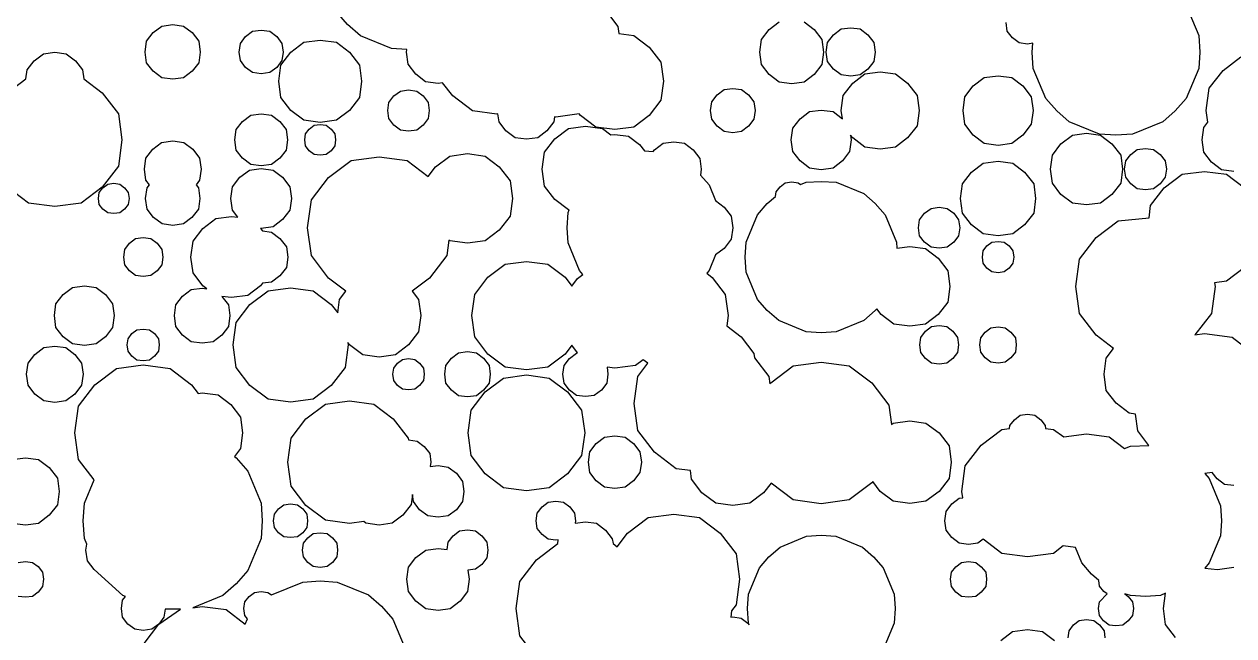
# Model space of a CAD drawing. Extents: x 58 to 158, y 90 to 190.
# Drawn here: x 90.57 to 122.37, y 110 to 126.07 of the extents above; entities that cross this region are included whole.
import ezdxf

# ---------------------------------------------------------------- set-up
doc = ezdxf.new("R2010")
doc.units = 0
doc.layers.get('0').update_dxf_attribs({"linetype": 'CONTINUOUS'})

msp = doc.modelspace()

# ---------------------------------------------------------------- linework, layer by layer
at = {"color": 242}
for p, q in [((99.0727, 126.059), (98.8399, 126.323)), ((105.767, 126.55), (106.18, 126.012)), ((121.121, 126.562), (121.451, 125.772)), ((99.4103, 125.765), (99.0727, 126.059)), ((106.18, 126.012), (106.207, 125.826)), ((116.415, 125.889), (116.385, 126.11)), ((96.2533, 125.566), (96.3923, 125.746)), ((96.3923, 125.746), (96.5743, 125.884)), ((96.5743, 125.884), (96.8005, 125.914)), ((96.8005, 125.914), (97.0262, 125.884)), ((97.0262, 125.884), (97.2083, 125.746)), ((97.2083, 125.746), (97.3473, 125.566)), ((97.9234, 125.595), (98.3506, 125.651)), ((98.3506, 125.651), (98.7778, 125.595)), ((100.227, 125.429), (99.4103, 125.765)), ((106.207, 125.826), (106.602, 125.773)), ((106.602, 125.773), (107.005, 125.469)), ((116.55, 125.713), (116.415, 125.889)), ((116.728, 125.578), (116.55, 125.713)), ((121.451, 125.772), (121.48, 125.339)), ((96.223, 125.339), (96.2533, 125.566)), ((96.2533, 125.115), (96.223, 125.339)), ((97.3183, 124.995), (97.5801, 125.335)), ((97.3473, 125.566), (97.3776, 125.339)), ((97.3776, 125.339), (97.3473, 125.115)), ((97.5801, 125.335), (97.9234, 125.595)), ((98.7778, 125.595), (99.1196, 125.335)), ((99.1196, 125.335), (99.3814, 124.995)), ((100.628, 125.402), (100.227, 125.429)), ((100.62, 125.339), (100.628, 125.402)), ((100.663, 125.016), (100.62, 125.339)), ((107.005, 125.469), (107.312, 125.068)), ((116.95, 125.549), (116.728, 125.578)), ((117.086, 125.567), (116.95, 125.549)), ((117.071, 125.339), (117.086, 125.567)), ((117.1, 124.908), (117.071, 125.339)), ((121.48, 125.339), (121.451, 124.908)), ((96.3923, 124.934), (96.2533, 125.115)), ((97.3473, 125.115), (97.2083, 124.934)), ((97.2619, 124.57), (97.3183, 124.995)), ((99.3814, 124.995), (99.4378, 124.57)), ((100.863, 124.757), (100.663, 125.016)), ((107.312, 125.068), (107.378, 124.57)), ((96.5743, 124.797), (96.3923, 124.934)), ((96.8005, 124.766), (96.5743, 124.797)), ((97.0262, 124.797), (96.8005, 124.766)), ((97.2083, 124.934), (97.0262, 124.797)), ((101.124, 124.558), (100.863, 124.757)), ((112.352, 124.518), (112.674, 124.762)), ((112.674, 124.762), (113.075, 124.816)), ((113.075, 124.816), (113.476, 124.762)), ((113.476, 124.762), (113.798, 124.518)), ((117.429, 124.119), (117.1, 124.908)), ((121.451, 124.908), (121.121, 124.119)), ((97.3183, 124.146), (97.2619, 124.57)), ((99.4378, 124.57), (99.3814, 124.146)), ((101.45, 124.515), (101.124, 124.558)), ((101.572, 124.532), (101.45, 124.515)), ((101.838, 124.186), (101.572, 124.532)), ((107.378, 124.57), (107.312, 124.072)), ((112.106, 124.199), (112.352, 124.518)), ((113.798, 124.518), (114.044, 124.199)), ((97.5801, 123.806), (97.3183, 124.146)), ((99.3814, 124.146), (99.1196, 123.806)), ((102.355, 123.793), (101.838, 124.186)), ((107.312, 124.072), (107.005, 123.672)), ((112.052, 123.8), (112.106, 124.199)), ((114.044, 124.199), (114.098, 123.8)), ((117.716, 123.792), (117.429, 124.119)), ((121.121, 124.119), (120.833, 123.792)), ((97.9234, 123.545), (97.5801, 123.806)), ((99.1196, 123.806), (98.7778, 123.545)), ((103, 123.708), (102.355, 123.793)), ((110.968, 123.584), (111.216, 123.773)), ((111.216, 123.773), (111.525, 123.814)), ((111.525, 123.814), (111.835, 123.773)), ((111.835, 123.773), (112.081, 123.585)), ((112.081, 123.585), (112.052, 123.8)), ((114.098, 123.8), (114.044, 123.402)), ((118.045, 123.507), (117.716, 123.792)), ((120.833, 123.792), (120.505, 123.507)), ((98.3506, 123.489), (97.9234, 123.545)), ((98.7778, 123.545), (98.3506, 123.489)), ((103.025, 123.711), (103, 123.708)), ((103.054, 123.503), (103.025, 123.711)), ((103.237, 123.265), (103.054, 123.503)), ((104.497, 123.503), (104.313, 123.265)), ((104.515, 123.635), (104.497, 123.503)), ((104.55, 123.629), (104.515, 123.635)), ((105.165, 123.712), (104.55, 123.629)), ((105.195, 123.672), (105.165, 123.712)), ((105.598, 123.366), (105.195, 123.672)), ((107.005, 123.672), (106.602, 123.366)), ((110.778, 123.337), (110.968, 123.584)), ((114.044, 123.402), (113.798, 123.082)), ((118.839, 123.179), (118.045, 123.507)), ((120.505, 123.507), (119.71, 123.179)), ((103.477, 123.083), (103.237, 123.265)), ((103.775, 123.044), (103.477, 123.083)), ((104.074, 123.083), (103.775, 123.044)), ((104.313, 123.265), (104.074, 123.083)), ((106.101, 123.3), (105.598, 123.366)), ((106.602, 123.366), (106.101, 123.3)), ((110.736, 123.03), (110.778, 123.337)), ((112.352, 123.082), (112.298, 123.153)), ((112.298, 123.153), (112.314, 123.03)), ((112.674, 122.837), (112.352, 123.082)), ((113.798, 123.082), (113.476, 122.837)), ((119.275, 123.15), (118.839, 123.179)), ((119.71, 123.179), (119.275, 123.15)), ((110.778, 122.723), (110.736, 123.03)), ((112.314, 123.03), (112.273, 122.723)), ((113.075, 122.785), (112.674, 122.837)), ((113.476, 122.837), (113.075, 122.785)), ((110.968, 122.476), (110.778, 122.723)), ((111.216, 122.287), (110.968, 122.476)), ((112.083, 122.476), (111.835, 122.287)), ((112.273, 122.723), (112.083, 122.476)), ((111.525, 122.246), (111.216, 122.287)), ((111.835, 122.287), (111.525, 122.246)), ((91.4054, 118.717), (91.5942, 118.962)), ((91.5942, 118.962), (91.8422, 119.149)), ((91.8422, 119.149), (92.1508, 119.191)), ((92.1508, 119.191), (92.4581, 119.149)), ((92.4581, 119.149), (92.7061, 118.962)), ((92.7061, 118.962), (92.8949, 118.717)), ((91.3638, 118.411), (91.4054, 118.717)), ((92.8949, 118.717), (92.9361, 118.411)), ((91.4054, 118.103), (91.3638, 118.411)), ((92.9361, 118.411), (92.8949, 118.103)), ((91.5942, 117.858), (91.4054, 118.103)), ((92.8949, 118.103), (92.7061, 117.858)), ((91.8422, 117.671), (91.5942, 117.858)), ((92.7061, 117.858), (92.4581, 117.671)), ((92.1508, 117.63), (91.8422, 117.671)), ((92.4581, 117.671), (92.1508, 117.63)), ((102.693, 116.406), (103.174, 116.771)), ((103.174, 116.771), (103.775, 116.851)), ((103.775, 116.851), (104.375, 116.771)), ((104.375, 116.771), (104.858, 116.406)), ((102.325, 115.927), (102.693, 116.406)), ((104.858, 116.406), (105.226, 115.927)), ((102.243, 115.331), (102.325, 115.927)), ((105.226, 115.927), (105.306, 115.331)), ((102.325, 114.733), (102.243, 115.331)), ((105.306, 115.331), (105.226, 114.733)), ((102.693, 114.254), (102.325, 114.733)), ((105.226, 114.733), (104.858, 114.254)), ((103.174, 113.889), (102.693, 114.254)), ((104.858, 114.254), (104.375, 113.889)), ((103.775, 113.809), (103.174, 113.889)), ((104.375, 113.889), (103.775, 113.809)), ((116.245, 109.871), (116.558, 110.108)), ((116.558, 110.108), (116.95, 110.161)), ((116.95, 110.161), (117.341, 110.108)), ((117.341, 110.108), (117.656, 109.871))]:
    msp.add_line(p, q, dxfattribs=at)
at = {"color": 15}
for p, q in [((93.9631, 125.848), (94.1917, 126.022)), ((94.1917, 126.022), (94.4757, 126.059)), ((94.4757, 126.059), (94.7593, 126.022)), ((94.7593, 126.022), (94.9868, 125.848)), ((110.156, 125.929), (110.421, 126.13)), ((111.079, 126.13), (111.344, 125.929)), ((93.7892, 125.622), (93.9631, 125.848)), ((94.9868, 125.848), (95.1604, 125.622)), ((109.911, 125.339), (109.955, 125.668)), ((109.955, 125.668), (110.156, 125.929)), ((111.344, 125.929), (111.545, 125.668)), ((111.545, 125.668), (111.589, 125.339)), ((93.7521, 125.339), (93.7892, 125.622)), ((93.7892, 125.058), (93.7521, 125.339)), ((95.1604, 125.622), (95.1989, 125.339)), ((95.1989, 125.339), (95.1604, 125.058)), ((109.955, 125.013), (109.911, 125.339)), ((111.589, 125.339), (111.545, 125.013)), ((93.9631, 124.832), (93.7892, 125.058)), ((95.1604, 125.058), (94.9868, 124.832)), ((110.156, 124.751), (109.955, 125.013)), ((111.545, 125.013), (111.344, 124.751)), ((94.1917, 124.659), (93.9631, 124.832)), ((94.9868, 124.832), (94.7593, 124.659)), ((110.421, 124.55), (110.156, 124.751)), ((111.344, 124.751), (111.079, 124.55)), ((94.4757, 124.622), (94.1917, 124.659)), ((94.7593, 124.659), (94.4757, 124.622)), ((110.75, 124.506), (110.421, 124.55)), ((111.079, 124.55), (110.75, 124.506)), ((104.523, 123.057), (104.88, 123.329)), ((104.88, 123.329), (105.325, 123.388)), ((105.325, 123.388), (105.771, 123.329)), ((105.771, 123.329), (105.996, 123.158)), ((105.996, 123.158), (106.101, 123.172)), ((106.101, 123.172), (106.46, 123.124)), ((106.46, 123.124), (106.748, 122.905)), ((104.25, 122.703), (104.523, 123.057)), ((106.748, 122.905), (106.875, 122.739)), ((107.108, 122.724), (107.141, 122.767)), ((107.141, 122.767), (107.367, 122.939)), ((107.367, 122.939), (107.649, 122.976)), ((107.649, 122.976), (107.933, 122.939)), ((107.933, 122.939), (108.16, 122.767)), ((108.16, 122.767), (108.333, 122.541)), ((104.189, 122.26), (104.25, 122.703)), ((106.875, 122.739), (107.108, 122.724)), ((108.333, 122.541), (108.37, 122.26)), ((104.25, 121.817), (104.189, 122.26)), ((108.37, 122.26), (108.35, 122.105)), ((104.523, 121.463), (104.25, 121.817)), ((108.35, 122.105), (108.577, 121.848)), ((108.577, 121.848), (108.749, 121.436)), ((104.88, 121.192), (104.523, 121.463)), ((104.869, 121.118), (104.899, 121.189)), ((104.899, 121.189), (104.88, 121.192)), ((108.749, 121.436), (108.974, 121.265)), ((108.974, 121.265), (109.16, 121.022)), ((104.842, 120.72), (104.869, 121.118)), ((109.16, 121.022), (109.201, 120.72)), ((104.869, 120.321), (104.842, 120.72)), ((109.201, 120.72), (109.16, 120.417)), ((105.173, 119.593), (104.869, 120.321)), ((109.16, 120.417), (108.974, 120.174)), ((108.749, 120.005), (108.577, 119.593)), ((108.974, 120.174), (108.749, 120.005)), ((102.76, 119.418), (103.212, 119.761)), ((103.212, 119.761), (103.775, 119.837)), ((103.775, 119.837), (104.338, 119.761)), ((104.338, 119.761), (104.79, 119.418)), ((105.26, 119.494), (105.173, 119.593)), ((108.577, 119.593), (108.515, 119.523)), ((102.416, 118.97), (102.76, 119.418)), ((104.79, 119.418), (104.967, 119.189)), ((104.967, 119.189), (105.118, 119.386)), ((105.118, 119.386), (105.26, 119.494)), ((108.515, 119.523), (108.66, 119.412)), ((108.66, 119.412), (109.003, 118.966)), ((102.34, 118.411), (102.416, 118.97)), ((109.003, 118.966), (109.077, 118.411)), ((102.416, 117.85), (102.34, 118.411)), ((109.077, 118.411), (109.041, 118.142)), ((109.041, 118.142), (109.418, 117.857)), ((102.76, 117.402), (102.416, 117.85)), ((109.418, 117.857), (109.755, 117.417)), ((103.212, 117.059), (102.76, 117.402)), ((104.79, 117.402), (104.338, 117.059)), ((104.967, 117.631), (104.79, 117.402)), ((104.906, 117.286), (105.092, 117.428)), ((105.118, 117.434), (104.967, 117.631)), ((105.092, 117.428), (105.121, 117.432)), ((105.121, 117.432), (105.118, 117.434)), ((109.755, 117.417), (109.772, 117.301)), ((103.775, 116.984), (103.212, 117.059)), ((104.338, 117.059), (103.775, 116.984)), ((104.732, 116.87), (104.764, 117.101)), ((104.764, 117.101), (104.906, 117.286)), ((106.101, 117.03), (105.893, 117.057)), ((105.893, 117.057), (105.917, 116.87)), ((106.645, 117.103), (106.101, 117.03)), ((106.843, 117.253), (106.645, 117.103)), ((106.702, 116.809), (106.969, 117.158)), ((106.969, 117.158), (106.843, 117.253)), ((109.772, 117.301), (110.149, 116.809)), ((110.199, 116.647), (110.789, 117.095)), ((110.789, 117.095), (111.525, 117.192)), ((111.525, 117.192), (112.261, 117.095)), ((112.261, 117.095), (112.852, 116.647)), ((104.764, 116.639), (104.732, 116.87)), ((105.917, 116.87), (105.887, 116.639)), ((106.605, 116.1), (106.702, 116.809)), ((110.149, 116.809), (110.176, 116.616)), ((104.906, 116.454), (104.764, 116.639)), ((105.092, 116.312), (104.906, 116.454)), ((105.744, 116.454), (105.558, 116.312)), ((105.887, 116.639), (105.744, 116.454)), ((110.176, 116.616), (110.199, 116.647)), ((112.852, 116.647), (113.301, 116.061)), ((105.325, 116.282), (105.092, 116.312)), ((105.558, 116.312), (105.325, 116.282)), ((106.702, 115.39), (106.605, 116.1)), ((113.301, 116.061), (113.37, 115.55)), ((113.37, 115.55), (113.421, 115.588)), ((113.421, 115.588), (113.851, 115.646)), ((113.851, 115.646), (114.279, 115.588)), ((114.279, 115.588), (114.622, 115.328)), ((107.138, 114.822), (106.702, 115.39)), ((114.622, 115.328), (114.886, 114.986)), ((107.712, 114.387), (107.138, 114.822)), ((114.886, 114.986), (114.943, 114.56)), ((114.943, 114.56), (114.886, 114.133)), ((108.085, 114.337), (107.712, 114.387)), ((108.115, 114.114), (108.085, 114.337)), ((108.39, 113.756), (108.115, 114.114)), ((110.205, 114.009), (110.01, 113.756)), ((110.789, 113.566), (110.205, 114.009)), ((112.852, 114.014), (112.261, 113.566)), ((112.879, 114.049), (112.852, 114.014)), ((113.078, 113.792), (112.879, 114.049)), ((114.886, 114.133), (114.622, 113.792)), ((108.751, 113.482), (108.39, 113.756)), ((110.01, 113.756), (109.649, 113.482)), ((111.525, 113.468), (110.789, 113.566)), ((112.261, 113.566), (111.525, 113.468)), ((113.421, 113.531), (113.078, 113.792)), ((114.622, 113.792), (114.279, 113.531)), ((109.2, 113.422), (108.751, 113.482)), ((109.649, 113.482), (109.2, 113.422)), ((113.851, 113.475), (113.421, 113.531)), ((114.279, 113.531), (113.851, 113.475))]:
    msp.add_line(p, q, dxfattribs=at)
at = {"color": 142}
for p, q in [((111.846, 125.791), (112.048, 125.944)), ((112.048, 125.944), (112.3, 125.978)), ((112.3, 125.978), (112.553, 125.944)), ((112.553, 125.944), (112.754, 125.791)), ((111.691, 125.59), (111.846, 125.791)), ((112.754, 125.791), (112.908, 125.59)), ((111.658, 125.339), (111.691, 125.59)), ((111.691, 125.09), (111.658, 125.339)), ((112.908, 125.59), (112.943, 125.339)), ((112.943, 125.339), (112.908, 125.09)), ((111.846, 124.889), (111.691, 125.09)), ((112.908, 125.09), (112.754, 124.889)), ((112.048, 124.736), (111.846, 124.889)), ((112.3, 124.703), (112.048, 124.736)), ((112.553, 124.736), (112.3, 124.703)), ((112.754, 124.889), (112.553, 124.736)), ((115.836, 117.977), (115.987, 118.091)), ((115.987, 118.091), (116.175, 118.116)), ((116.175, 118.116), (116.363, 118.091)), ((116.363, 118.091), (116.513, 117.977)), ((115.696, 117.64), (115.722, 117.826)), ((115.722, 117.826), (115.836, 117.977)), ((116.513, 117.977), (116.629, 117.826)), ((116.629, 117.826), (116.654, 117.64)), ((115.722, 117.453), (115.696, 117.64)), ((115.836, 117.304), (115.722, 117.453)), ((116.629, 117.453), (116.513, 117.304)), ((116.654, 117.64), (116.629, 117.453)), ((115.987, 117.19), (115.836, 117.304)), ((116.175, 117.165), (115.987, 117.19)), ((116.363, 117.19), (116.175, 117.165)), ((116.513, 117.304), (116.363, 117.19)), ((115.214, 111.926), (115.4, 111.95)), ((115.4, 111.95), (115.586, 111.926)), ((114.925, 111.481), (114.952, 111.665)), ((114.952, 111.665), (115.065, 111.813)), ((115.065, 111.813), (115.214, 111.926)), ((115.586, 111.926), (115.734, 111.813)), ((115.734, 111.813), (115.849, 111.665)), ((115.849, 111.665), (115.874, 111.481)), ((114.952, 111.296), (114.925, 111.481)), ((115.874, 111.481), (115.849, 111.296)), ((115.065, 111.147), (114.952, 111.296)), ((115.214, 111.034), (115.065, 111.147)), ((115.4, 111.009), (115.214, 111.034)), ((115.586, 111.034), (115.4, 111.009)), ((115.734, 111.147), (115.586, 111.034)), ((115.849, 111.296), (115.734, 111.147))]:
    msp.add_line(p, q, dxfattribs=at)
at = {"color": 9}
for p, q in [((91.0731, 125.295), (91.3751, 125.335)), ((91.3751, 125.335), (91.6767, 125.295)), ((90.6459, 124.871), (90.8308, 125.111)), ((90.8308, 125.111), (91.0731, 125.295)), ((91.6767, 125.295), (91.9194, 125.111)), ((91.9194, 125.111), (92.1053, 124.871)), ((90.6142, 124.638), (90.6459, 124.871)), ((92.1053, 124.871), (92.1357, 124.638)), ((90.1277, 124.27), (90.6142, 124.638)), ((92.1357, 124.638), (92.6222, 124.27)), ((92.6222, 124.27), (93.0465, 123.717)), ((93.0465, 123.717), (93.139, 123.03)), ((98.0627, 123.315), (98.1908, 123.412)), ((98.1908, 123.412), (98.3506, 123.434)), ((98.3506, 123.434), (98.509, 123.412)), ((98.509, 123.412), (98.6374, 123.315)), ((97.9442, 123.03), (97.966, 123.188)), ((97.966, 123.188), (98.0627, 123.315)), ((98.6374, 123.315), (98.7351, 123.188)), ((98.7351, 123.188), (98.7559, 123.03)), ((93.139, 123.03), (93.0465, 122.342)), ((93.7687, 122.552), (93.9479, 122.785)), ((93.9479, 122.785), (94.1821, 122.962)), ((94.1821, 122.962), (94.4757, 123.002)), ((94.4757, 123.002), (94.7678, 122.962)), ((94.7678, 122.962), (95.0034, 122.785)), ((95.0034, 122.785), (95.1826, 122.552)), ((97.966, 122.871), (97.9442, 123.03)), ((98.0627, 122.745), (97.966, 122.871)), ((98.7351, 122.871), (98.6374, 122.745)), ((98.7559, 123.03), (98.7351, 122.871)), ((93.7288, 122.26), (93.7687, 122.552)), ((95.1826, 122.552), (95.2211, 122.26)), ((98.1908, 122.648), (98.0627, 122.745)), ((98.3506, 122.627), (98.1908, 122.648)), ((98.509, 122.648), (98.3506, 122.627)), ((98.6374, 122.745), (98.509, 122.648)), ((93.0465, 122.342), (92.6222, 121.791)), ((93.7687, 121.969), (93.7288, 122.26)), ((95.2211, 122.26), (95.1826, 121.969)), ((96.2381, 122.049), (96.489, 122.238)), ((96.489, 122.238), (96.8005, 122.28)), ((96.8005, 122.28), (97.1116, 122.238)), ((97.1116, 122.238), (97.3624, 122.049)), ((93.8622, 121.848), (93.7687, 121.969)), ((93.8004, 121.768), (93.8622, 121.848)), ((95.1826, 121.969), (95.0888, 121.848)), ((95.0888, 121.848), (95.1495, 121.768)), ((96.048, 121.799), (96.2381, 122.049)), ((97.3624, 122.049), (97.5526, 121.799)), ((90.6833, 121.369), (90.1277, 121.791)), ((92.6222, 121.791), (92.0669, 121.369)), ((93.763, 121.491), (93.8004, 121.768)), ((93.8004, 121.212), (93.763, 121.491)), ((95.1495, 121.768), (95.1865, 121.491)), ((95.1865, 121.491), (95.1495, 121.212)), ((96.0053, 121.491), (96.048, 121.799)), ((96.048, 121.181), (96.0053, 121.491)), ((97.5526, 121.799), (97.5953, 121.491)), ((97.5953, 121.491), (97.5526, 121.181)), ((91.3751, 121.277), (90.6833, 121.369)), ((92.0669, 121.369), (91.3751, 121.277)), ((93.9712, 120.99), (93.8004, 121.212)), ((95.1495, 121.212), (94.9784, 120.99)), ((96.1898, 120.995), (96.048, 121.181)), ((97.5526, 121.181), (97.3624, 120.933)), ((94.1959, 120.821), (93.9712, 120.99)), ((94.9784, 120.99), (94.754, 120.821)), ((95.2666, 120.704), (95.6042, 120.96)), ((95.6042, 120.96), (96.0244, 121.017)), ((96.0244, 121.017), (96.1898, 120.995)), ((97.3624, 120.933), (97.1116, 120.742)), ((94.4757, 120.782), (94.1959, 120.821)), ((94.754, 120.821), (94.4757, 120.782)), ((95.0087, 120.369), (95.2666, 120.704)), ((96.8005, 120.701), (96.7853, 120.702)), ((96.7853, 120.702), (96.8333, 120.639)), ((97.1116, 120.742), (96.8005, 120.701)), ((96.8333, 120.639), (97.0746, 120.607)), ((97.0746, 120.607), (97.2936, 120.44)), ((93.2134, 120.151), (93.3358, 120.311)), ((93.3358, 120.311), (93.4985, 120.434)), ((93.4985, 120.434), (93.6995, 120.461)), ((93.6995, 120.461), (93.9024, 120.434)), ((93.9024, 120.434), (94.0636, 120.311)), ((94.0636, 120.311), (94.1874, 120.151)), ((94.9523, 119.95), (95.0087, 120.369)), ((97.2936, 120.44), (97.4619, 120.221)), ((97.4619, 120.221), (97.4975, 119.95)), ((93.1855, 119.95), (93.2134, 120.151)), ((93.2134, 119.75), (93.1855, 119.95)), ((94.1874, 120.151), (94.2139, 119.95)), ((94.2139, 119.95), (94.1874, 119.75)), ((95.0087, 119.532), (94.9523, 119.95)), ((97.4975, 119.95), (97.4619, 119.678)), ((93.3358, 119.589), (93.2134, 119.75)), ((93.4985, 119.466), (93.3358, 119.589)), ((94.0636, 119.589), (93.9024, 119.466)), ((94.1874, 119.75), (94.0636, 119.589)), ((97.4619, 119.678), (97.2936, 119.459)), ((93.6995, 119.439), (93.4985, 119.466)), ((93.9024, 119.466), (93.6995, 119.439)), ((95.2666, 119.196), (95.0087, 119.532)), ((97.0746, 119.294), (96.8333, 119.261)), ((97.2936, 119.459), (97.0746, 119.294)), ((94.7346, 118.922), (94.9635, 119.097)), ((94.9635, 119.097), (95.25, 119.134)), ((95.25, 119.134), (95.3685, 119.119)), ((95.3685, 119.119), (95.2666, 119.196)), ((96.7839, 119.196), (96.4463, 118.94)), ((96.8333, 119.261), (96.7839, 119.196)), ((94.5212, 118.411), (94.5596, 118.695)), ((94.5596, 118.695), (94.7346, 118.922)), ((96.0244, 118.883), (95.7696, 118.918)), ((95.7696, 118.918), (95.9404, 118.695)), ((95.9404, 118.695), (95.9788, 118.411)), ((96.4463, 118.94), (96.0244, 118.883)), ((94.5596, 118.126), (94.5212, 118.411)), ((95.9788, 118.411), (95.9404, 118.126)), ((94.7346, 117.898), (94.5596, 118.126)), ((95.9404, 118.126), (95.7654, 117.898)), ((94.9635, 117.723), (94.7346, 117.898)), ((95.25, 117.686), (94.9635, 117.723)), ((95.5368, 117.723), (95.25, 117.686)), ((95.7654, 117.898), (95.5368, 117.723)), ((100.284, 117.031), (100.383, 117.161)), ((100.383, 117.161), (100.513, 117.259)), ((100.513, 117.259), (100.675, 117.281)), ((100.675, 117.281), (100.838, 117.259)), ((100.838, 117.259), (100.967, 117.161)), ((100.967, 117.161), (101.067, 117.031)), ((100.262, 116.87), (100.284, 117.031)), ((100.284, 116.709), (100.262, 116.87)), ((101.067, 117.031), (101.089, 116.87)), ((101.089, 116.87), (101.067, 116.709)), ((100.383, 116.579), (100.284, 116.709)), ((100.513, 116.482), (100.383, 116.579)), ((100.675, 116.459), (100.513, 116.482)), ((100.838, 116.482), (100.675, 116.459)), ((100.967, 116.579), (100.838, 116.482)), ((101.067, 116.709), (100.967, 116.579))]:
    msp.add_line(p, q, dxfattribs=at)
at = {"color": 213}
for p, q in [((122.089, 124.854), (122.561, 125.213)), ((121.729, 124.385), (122.089, 124.854)), ((108.971, 124.351), (109.2, 124.382)), ((109.2, 124.382), (109.43, 124.351)), ((121.649, 123.8), (121.729, 124.385)), ((108.646, 124.027), (108.786, 124.211)), ((108.786, 124.211), (108.971, 124.351)), ((109.43, 124.351), (109.613, 124.211)), ((109.613, 124.211), (109.754, 124.027)), ((108.616, 123.8), (108.646, 124.027)), ((108.646, 123.571), (108.616, 123.8)), ((109.754, 124.027), (109.786, 123.8)), ((109.786, 123.8), (109.754, 123.571)), ((121.69, 123.497), (121.649, 123.8)), ((108.786, 123.39), (108.646, 123.571)), ((109.754, 123.571), (109.613, 123.39)), ((121.582, 123.357), (121.69, 123.497)), ((108.971, 123.249), (108.786, 123.39)), ((109.2, 123.219), (108.971, 123.249)), ((109.43, 123.249), (109.2, 123.219)), ((109.613, 123.39), (109.43, 123.249)), ((121.538, 123.03), (121.582, 123.357)), ((119.662, 122.645), (119.834, 122.776)), ((119.834, 122.776), (120.051, 122.805)), ((120.051, 122.805), (120.265, 122.776)), ((120.265, 122.776), (120.438, 122.645)), ((121.582, 122.703), (121.538, 123.03)), ((119.502, 122.26), (119.53, 122.475)), ((119.53, 122.475), (119.662, 122.645)), ((120.438, 122.645), (120.57, 122.475)), ((120.57, 122.475), (120.599, 122.26)), ((121.783, 122.441), (121.582, 122.703)), ((119.53, 122.046), (119.502, 122.26)), ((120.599, 122.26), (120.57, 122.046)), ((122.046, 122.242), (121.783, 122.441)), ((122.375, 122.199), (122.046, 122.242)), ((119.662, 121.875), (119.53, 122.046)), ((119.834, 121.744), (119.662, 121.875)), ((120.438, 121.875), (120.265, 121.744)), ((120.57, 122.046), (120.438, 121.875)), ((120.051, 121.715), (119.834, 121.744)), ((120.265, 121.744), (120.051, 121.715)), ((114.242, 121.101), (114.413, 121.23)), ((114.413, 121.23), (114.625, 121.258)), ((114.625, 121.258), (114.837, 121.23)), ((114.837, 121.23), (115.008, 121.101)), ((114.084, 120.72), (114.113, 120.931)), ((114.113, 120.931), (114.242, 121.101)), ((115.008, 121.101), (115.138, 120.931)), ((115.138, 120.931), (115.167, 120.72)), ((114.113, 120.51), (114.084, 120.72)), ((115.167, 120.72), (115.138, 120.51)), ((114.242, 120.34), (114.113, 120.51)), ((114.413, 120.21), (114.242, 120.34)), ((115.008, 120.34), (114.837, 120.21)), ((115.138, 120.51), (115.008, 120.34)), ((115.784, 120.111), (115.883, 120.241)), ((115.883, 120.241), (116.013, 120.338)), ((116.013, 120.338), (116.175, 120.361)), ((116.175, 120.361), (116.337, 120.338)), ((116.337, 120.338), (116.468, 120.241)), ((116.468, 120.241), (116.567, 120.111)), ((114.625, 120.182), (114.413, 120.21)), ((114.837, 120.21), (114.625, 120.182)), ((115.762, 119.95), (115.784, 120.111)), ((115.784, 119.789), (115.762, 119.95)), ((116.567, 120.111), (116.587, 119.95)), ((116.587, 119.95), (116.567, 119.789)), ((115.883, 119.66), (115.784, 119.789)), ((116.013, 119.561), (115.883, 119.66)), ((116.468, 119.66), (116.337, 119.561)), ((116.567, 119.789), (116.468, 119.66)), ((116.175, 119.539), (116.013, 119.561)), ((116.337, 119.561), (116.175, 119.539)), ((92.994, 117.022), (93.6995, 117.117)), ((93.6995, 117.117), (94.4051, 117.022)), ((92.4292, 116.593), (92.994, 117.022)), ((94.4051, 117.022), (94.9717, 116.593)), ((91.9963, 116.031), (92.4292, 116.593)), ((94.9717, 116.593), (95.1438, 116.368)), ((95.1438, 116.368), (95.25, 116.384)), ((95.25, 116.384), (95.6663, 116.328)), ((95.6663, 116.328), (95.9997, 116.075)), ((91.9028, 115.331), (91.9963, 116.031)), ((95.9997, 116.075), (96.2547, 115.743)), ((96.2547, 115.743), (96.3097, 115.331)), ((91.9963, 114.629), (91.9028, 115.331)), ((96.3097, 115.331), (96.2547, 114.917)), ((96.2547, 114.917), (96.0974, 114.712)), ((90.2504, 114.628), (90.6004, 114.675)), ((90.6004, 114.675), (90.9493, 114.628)), ((90.9493, 114.628), (91.2301, 114.416)), ((92.407, 114.096), (91.9963, 114.629)), ((96.0974, 114.712), (96.1401, 114.675)), ((96.1401, 114.675), (96.4477, 114.326)), ((91.2301, 114.416), (91.4439, 114.137)), ((96.4477, 114.326), (96.799, 113.483)), ((91.4439, 114.137), (91.4908, 113.79)), ((92.1508, 113.483), (92.407, 114.096)), ((91.4908, 113.79), (91.4439, 113.443)), ((91.4439, 113.443), (91.2301, 113.164)), ((92.1191, 113.02), (92.1508, 113.483)), ((96.799, 113.483), (96.8304, 113.02)), ((90.6004, 112.905), (90.2504, 112.951)), ((90.9493, 112.951), (90.6004, 112.905)), ((91.2301, 113.164), (90.9493, 112.951)), ((92.1508, 112.558), (92.1191, 113.02)), ((96.8304, 113.02), (96.799, 112.558)), ((101.717, 112.459), (101.845, 112.627)), ((101.845, 112.627), (102.015, 112.755)), ((102.015, 112.755), (102.225, 112.783)), ((102.225, 112.783), (102.435, 112.755)), ((102.435, 112.755), (102.605, 112.627)), ((102.605, 112.627), (102.734, 112.459)), ((92.2143, 112.407), (92.1508, 112.558)), ((92.1921, 112.25), (92.2143, 112.407)), ((96.799, 112.558), (96.4477, 111.713)), ((101.129, 112.251), (101.45, 112.294)), ((101.45, 112.294), (101.69, 112.262)), ((101.69, 112.262), (101.717, 112.459)), ((102.734, 112.459), (102.762, 112.25)), ((92.2306, 111.964), (92.1921, 112.25)), ((92.407, 111.735), (92.2306, 111.964)), ((100.674, 111.799), (100.871, 112.055)), ((100.871, 112.055), (101.129, 112.251)), ((102.734, 112.042), (102.605, 111.873)), ((102.762, 112.25), (102.734, 112.042)), ((93.1609, 111.06), (92.407, 111.735)), ((96.4477, 111.713), (96.1401, 111.365)), ((100.631, 111.481), (100.674, 111.799)), ((102.435, 111.745), (102.237, 111.719)), ((102.237, 111.719), (102.27, 111.481)), ((102.605, 111.873), (102.435, 111.745)), ((96.1401, 111.365), (95.7901, 111.06)), ((97.0746, 111.071), (97.8987, 111.41)), ((97.8987, 111.41), (98.3506, 111.441)), ((98.3506, 111.441), (98.8011, 111.41)), ((98.8011, 111.41), (99.6252, 111.071)), ((100.674, 111.161), (100.631, 111.481)), ((102.27, 111.481), (102.225, 111.161)), ((93.1556, 110.933), (93.2296, 111.031)), ((93.2296, 111.031), (93.1609, 111.06)), ((95.7901, 111.06), (95.0048, 110.736)), ((96.3718, 110.887), (96.4805, 111.029)), ((96.4805, 111.029), (96.6227, 111.136)), ((96.6227, 111.136), (96.8005, 111.16)), ((96.8005, 111.16), (96.9779, 111.136)), ((96.9779, 111.136), (97.0746, 111.071)), ((99.6252, 111.071), (99.9656, 110.775)), ((100.871, 110.905), (100.674, 111.161)), ((102.225, 111.161), (102.03, 110.905)), ((93.1252, 110.71), (93.1556, 110.933)), ((93.1556, 110.486), (93.1252, 110.71)), ((94.1116, 110.301), (94.6753, 110.694)), ((94.2728, 110.694), (94.2439, 110.486)), ((94.6753, 110.694), (94.2728, 110.694)), ((95.0048, 110.736), (95.25, 110.769)), ((95.25, 110.769), (95.8825, 110.685)), ((95.8825, 110.685), (96.3814, 110.307)), ((96.3468, 110.71), (96.3718, 110.887)), ((96.3718, 110.534), (96.3468, 110.71)), ((99.9656, 110.775), (100.263, 110.437)), ((101.129, 110.709), (100.871, 110.905)), ((101.45, 110.666), (101.129, 110.709)), ((101.772, 110.709), (101.45, 110.666)), ((102.03, 110.905), (101.772, 110.709)), ((93.2931, 110.307), (93.1556, 110.486)), ((94.2439, 110.486), (94.1063, 110.307)), ((96.4406, 110.443), (96.3718, 110.534)), ((96.3814, 110.307), (96.4406, 110.443)), ((100.263, 110.437), (100.605, 109.619)), ((93.4752, 110.169), (93.2931, 110.307)), ((93.6995, 110.14), (93.4752, 110.169)), ((93.9257, 110.169), (93.6995, 110.14)), ((93.7246, 109.798), (94.1116, 110.301)), ((94.1063, 110.307), (93.9257, 110.169))]:
    msp.add_line(p, q, dxfattribs=at)
at = {"color": 183}
for p, q in [((115.813, 124.667), (116.175, 124.715)), ((116.175, 124.715), (116.537, 124.667)), ((115.303, 124.158), (115.524, 124.447)), ((115.524, 124.447), (115.813, 124.667)), ((116.537, 124.667), (116.826, 124.447)), ((116.826, 124.447), (117.048, 124.158)), ((115.254, 123.8), (115.303, 124.158)), ((117.048, 124.158), (117.096, 123.8)), ((115.303, 123.44), (115.254, 123.8)), ((117.096, 123.8), (117.048, 123.44)), ((115.524, 123.153), (115.303, 123.44)), ((117.048, 123.44), (116.826, 123.153)), ((115.813, 122.934), (115.524, 123.153)), ((116.826, 123.153), (116.537, 122.934)), ((116.175, 122.885), (115.813, 122.934)), ((116.537, 122.934), (116.175, 122.885)), ((90.6709, 117.161), (90.8484, 117.392)), ((90.8484, 117.392), (91.083, 117.57)), ((91.083, 117.57), (91.3751, 117.609)), ((91.3751, 117.609), (91.6672, 117.57)), ((91.6672, 117.57), (91.9014, 117.392)), ((91.9014, 117.392), (92.0806, 117.161)), ((90.6307, 116.87), (90.6709, 117.161)), ((92.0806, 117.161), (92.1191, 116.87)), ((90.6709, 116.581), (90.6307, 116.87)), ((92.1191, 116.87), (92.0806, 116.581)), ((90.8484, 116.348), (90.6709, 116.581)), ((92.0806, 116.581), (91.9014, 116.348)), ((91.083, 116.17), (90.8484, 116.348)), ((91.3751, 116.131), (91.083, 116.17)), ((91.6672, 116.17), (91.3751, 116.131)), ((91.9014, 116.348), (91.6672, 116.17)), ((105.607, 115.05), (105.826, 115.215)), ((105.826, 115.215), (106.101, 115.252)), ((106.101, 115.252), (106.373, 115.215)), ((106.373, 115.215), (106.593, 115.05)), ((105.403, 114.56), (105.441, 114.832)), ((105.441, 114.832), (105.607, 115.05)), ((106.593, 115.05), (106.759, 114.832)), ((106.759, 114.832), (106.796, 114.56)), ((105.441, 114.289), (105.403, 114.56)), ((106.796, 114.56), (106.759, 114.289)), ((105.607, 114.071), (105.441, 114.289)), ((106.759, 114.289), (106.593, 114.071)), ((105.826, 113.905), (105.607, 114.071)), ((106.101, 113.869), (105.826, 113.905)), ((106.373, 113.905), (106.101, 113.869)), ((106.593, 114.071), (106.373, 113.905)), ((90.4131, 111.927), (90.6004, 111.952)), ((90.6004, 111.952), (90.7867, 111.927)), ((90.7867, 111.927), (90.9355, 111.814)), ((90.9355, 111.814), (91.0498, 111.665)), ((91.0498, 111.665), (91.0745, 111.481)), ((91.0745, 111.481), (91.0498, 111.294)), ((90.6004, 111.008), (90.4131, 111.033)), ((90.7867, 111.033), (90.6004, 111.008)), ((90.9355, 111.147), (90.7867, 111.033)), ((91.0498, 111.294), (90.9355, 111.147))]:
    msp.add_line(p, q, dxfattribs=at)
at = {"color": 30}
for p, q in [((100.159, 124.012), (100.289, 124.183)), ((100.289, 124.183), (100.462, 124.313)), ((100.462, 124.313), (100.675, 124.342)), ((100.675, 124.342), (100.889, 124.313)), ((100.889, 124.313), (101.061, 124.183)), ((101.061, 124.183), (101.192, 124.012)), ((100.13, 123.8), (100.159, 124.012)), ((100.159, 123.588), (100.13, 123.8)), ((101.192, 124.012), (101.221, 123.8)), ((101.221, 123.8), (101.192, 123.588)), ((96.1471, 123.299), (96.3126, 123.515)), ((96.3126, 123.515), (96.5288, 123.679)), ((96.5288, 123.679), (96.8005, 123.715)), ((96.8005, 123.715), (97.0703, 123.679)), ((97.0703, 123.679), (97.288, 123.515)), ((97.288, 123.515), (97.4535, 123.299)), ((100.289, 123.417), (100.159, 123.588)), ((100.462, 123.286), (100.289, 123.417)), ((101.061, 123.417), (100.889, 123.286)), ((101.192, 123.588), (101.061, 123.417)), ((96.1101, 123.03), (96.1471, 123.299)), ((97.4535, 123.299), (97.4894, 123.03)), ((100.675, 123.259), (100.462, 123.286)), ((100.889, 123.286), (100.675, 123.259)), ((117.829, 122.926), (118.128, 123.153)), ((118.128, 123.153), (118.5, 123.202)), ((118.5, 123.202), (118.872, 123.153)), ((118.872, 123.153), (119.17, 122.926)), ((96.1471, 122.761), (96.1101, 123.03)), ((97.4894, 123.03), (97.4535, 122.761)), ((117.602, 122.63), (117.829, 122.926)), ((119.17, 122.926), (119.399, 122.63)), ((96.3126, 122.545), (96.1471, 122.761)), ((96.5288, 122.381), (96.3126, 122.545)), ((97.288, 122.545), (97.0703, 122.381)), ((97.4535, 122.761), (97.288, 122.545)), ((98.5711, 122.04), (99.1623, 122.49)), ((99.1623, 122.49), (99.8996, 122.587)), ((99.8996, 122.587), (100.638, 122.49)), ((100.638, 122.49), (101.192, 122.069)), ((101.388, 122.323), (101.76, 122.605)), ((101.76, 122.605), (102.225, 122.668)), ((102.225, 122.668), (102.69, 122.605)), ((102.69, 122.605), (103.062, 122.323)), ((117.552, 122.26), (117.602, 122.63)), ((119.399, 122.63), (119.448, 122.26)), ((96.8005, 122.345), (96.5288, 122.381)), ((97.0703, 122.381), (96.8005, 122.345)), ((101.192, 122.069), (101.388, 122.323)), ((103.062, 122.323), (103.347, 121.952)), ((117.602, 121.89), (117.552, 122.26)), ((119.448, 122.26), (119.399, 121.89)), ((92.6412, 121.772), (92.7682, 121.868)), ((92.7682, 121.868), (92.9252, 121.889)), ((92.9252, 121.889), (93.0822, 121.868)), ((93.0822, 121.868), (93.2092, 121.772)), ((98.1191, 121.453), (98.5711, 122.04)), ((103.347, 121.952), (103.409, 121.491)), ((117.829, 121.594), (117.602, 121.89)), ((119.399, 121.89), (119.17, 121.594)), ((92.5241, 121.491), (92.5449, 121.646)), ((92.5449, 121.334), (92.5241, 121.491)), ((92.5449, 121.646), (92.6412, 121.772)), ((93.2092, 121.772), (93.3055, 121.646)), ((93.3055, 121.646), (93.3263, 121.491)), ((93.3263, 121.491), (93.3055, 121.334)), ((103.409, 121.491), (103.347, 121.029)), ((118.128, 121.368), (117.829, 121.594)), ((119.17, 121.594), (118.872, 121.368)), ((92.6412, 121.208), (92.5449, 121.334)), ((92.7682, 121.113), (92.6412, 121.208)), ((93.2092, 121.208), (93.0822, 121.113)), ((93.3055, 121.334), (93.2092, 121.208)), ((98.02, 120.72), (98.1191, 121.453)), ((118.5, 121.319), (118.128, 121.368)), ((118.872, 121.368), (118.5, 121.319)), ((92.9252, 121.091), (92.7682, 121.113)), ((93.0822, 121.113), (92.9252, 121.091)), ((103.347, 121.029), (103.062, 120.658)), ((98.1191, 119.987), (98.02, 120.72)), ((103.062, 120.658), (102.69, 120.376)), ((101.737, 120.394), (101.681, 119.987)), ((101.76, 120.376), (101.737, 120.394)), ((102.225, 120.314), (101.76, 120.376)), ((102.69, 120.376), (102.225, 120.314)), ((98.5711, 119.399), (98.1191, 119.987)), ((101.681, 119.987), (101.229, 119.399)), ((99.0286, 119.053), (98.5711, 119.399)), ((101.229, 119.399), (100.772, 119.053)), ((96.5055, 118.703), (96.9821, 119.064)), ((96.9821, 119.064), (97.5748, 119.143)), ((97.5748, 119.143), (98.1685, 119.064)), ((98.1685, 119.064), (98.6441, 118.703)), ((98.8617, 118.836), (99.0286, 119.053)), ((100.772, 119.053), (100.937, 118.836)), ((96.1429, 118.23), (96.5055, 118.703)), ((98.6441, 118.703), (98.8148, 118.481)), ((98.8148, 118.481), (98.8617, 118.836)), ((100.937, 118.836), (100.995, 118.411)), ((100.995, 118.411), (100.937, 117.983)), ((96.0632, 117.64), (96.1429, 118.23)), ((99.1249, 117.64), (99.0794, 117.701)), ((99.0794, 117.701), (99.0879, 117.64)), ((100.937, 117.983), (100.675, 117.64)), ((96.1429, 117.051), (96.0632, 117.64)), ((99.0879, 117.64), (99.0078, 117.051)), ((99.471, 117.379), (99.1249, 117.64)), ((99.8996, 117.322), (99.471, 117.379)), ((100.329, 117.379), (99.8996, 117.322)), ((100.675, 117.64), (100.329, 117.379)), ((96.5055, 116.578), (96.1429, 117.051)), ((99.0078, 117.051), (98.6441, 116.578)), ((96.9821, 116.217), (96.5055, 116.578)), ((98.6441, 116.578), (98.1685, 116.217)), ((97.5748, 116.138), (96.9821, 116.217)), ((98.1685, 116.217), (97.5748, 116.138)), ((98.0253, 112.573), (98.1699, 112.682)), ((98.1699, 112.682), (98.3506, 112.707)), ((98.3506, 112.707), (98.5312, 112.682)), ((98.5312, 112.682), (98.6758, 112.573)), ((97.8902, 112.25), (97.9152, 112.429)), ((97.9152, 112.429), (98.0253, 112.573)), ((98.6758, 112.573), (98.7859, 112.429)), ((98.7859, 112.429), (98.8095, 112.25)), ((97.9152, 112.07), (97.8902, 112.25)), ((98.0253, 111.927), (97.9152, 112.07)), ((98.7859, 112.07), (98.6758, 111.927)), ((98.8095, 112.25), (98.7859, 112.07)), ((98.1699, 111.818), (98.0253, 111.927)), ((98.3506, 111.794), (98.1699, 111.818)), ((98.5312, 111.818), (98.3506, 111.794)), ((98.6758, 111.927), (98.5312, 111.818)), ((118.157, 110.282), (118.31, 110.398)), ((118.31, 110.398), (118.5, 110.422)), ((118.5, 110.422), (118.69, 110.398)), ((118.69, 110.398), (118.843, 110.282)), ((118.015, 109.94), (118.04, 110.13)), ((118.04, 110.13), (118.157, 110.282)), ((118.843, 110.282), (118.961, 110.13)), ((118.961, 110.13), (118.985, 109.94))]:
    msp.add_line(p, q, dxfattribs=at)
at = {"color": 132}
for p, q in [((115.787, 122.421), (116.175, 122.472)), ((116.175, 122.472), (116.563, 122.421)), ((115.238, 121.875), (115.477, 122.184)), ((115.477, 122.184), (115.787, 122.421)), ((116.563, 122.421), (116.874, 122.184)), ((116.874, 122.184), (117.111, 121.875)), ((115.188, 121.491), (115.238, 121.875)), ((117.111, 121.875), (117.163, 121.491)), ((115.238, 121.105), (115.188, 121.491)), ((117.163, 121.491), (117.111, 121.105)), ((115.477, 120.796), (115.238, 121.105)), ((117.111, 121.105), (116.874, 120.796)), ((115.787, 120.56), (115.477, 120.796)), ((116.175, 120.508), (115.787, 120.56)), ((116.563, 120.56), (116.175, 120.508)), ((116.874, 120.796), (116.563, 120.56)), ((97.977, 115.7), (98.4885, 116.087)), ((98.4885, 116.087), (99.1249, 116.173)), ((99.1249, 116.173), (99.7617, 116.087)), ((99.7617, 116.087), (100.273, 115.7)), ((97.5872, 115.193), (97.977, 115.7)), ((100.273, 115.7), (100.663, 115.193)), ((97.5018, 114.56), (97.5872, 115.193)), ((100.663, 115.193), (100.67, 115.143)), ((100.67, 115.143), (100.675, 115.143)), ((100.675, 115.143), (100.905, 115.113)), ((100.905, 115.113), (101.09, 114.972)), ((101.09, 114.972), (101.232, 114.789)), ((97.5872, 113.928), (97.5018, 114.56)), ((101.232, 114.789), (101.262, 114.56)), ((101.262, 114.56), (101.246, 114.442)), ((101.246, 114.442), (101.45, 114.468)), ((101.45, 114.468), (101.719, 114.432)), ((101.719, 114.432), (101.933, 114.27)), ((101.933, 114.27), (102.097, 114.056)), ((97.977, 113.419), (97.5872, 113.928)), ((102.097, 114.056), (102.133, 113.79)), ((100.777, 113.714), (100.741, 113.444)), ((100.803, 113.524), (100.777, 113.714)), ((102.133, 113.79), (102.097, 113.524)), ((97.1518, 113.195), (97.2591, 113.334)), ((97.2591, 113.334), (97.3998, 113.441)), ((97.3998, 113.441), (97.5748, 113.465)), ((97.5748, 113.465), (97.7512, 113.441)), ((97.7512, 113.441), (97.8916, 113.334)), ((97.8916, 113.334), (97.9992, 113.195)), ((98.4885, 113.032), (97.977, 113.419)), ((100.741, 113.444), (100.528, 113.166)), ((100.967, 113.31), (100.803, 113.524)), ((101.182, 113.146), (100.967, 113.31)), ((101.933, 113.31), (101.719, 113.146)), ((102.097, 113.524), (101.933, 113.31)), ((97.1282, 113.02), (97.1518, 113.195)), ((97.1518, 112.846), (97.1282, 113.02)), ((97.9992, 113.195), (98.0225, 113.02)), ((98.0225, 113.02), (97.9992, 112.846)), ((99.1249, 112.948), (98.4885, 113.032)), ((99.4957, 112.998), (99.1249, 112.948)), ((99.5521, 112.955), (99.4957, 112.998)), ((99.8996, 112.908), (99.5521, 112.955)), ((100.248, 112.955), (99.8996, 112.908)), ((100.528, 113.166), (100.248, 112.955)), ((101.45, 113.112), (101.182, 113.146)), ((101.719, 113.146), (101.45, 113.112)), ((97.2591, 112.705), (97.1518, 112.846)), ((97.3998, 112.6), (97.2591, 112.705)), ((97.5748, 112.576), (97.3998, 112.6)), ((97.7512, 112.6), (97.5748, 112.576)), ((97.8916, 112.705), (97.7512, 112.6)), ((97.9992, 112.846), (97.8916, 112.705))]:
    msp.add_line(p, q, dxfattribs=at)
at = {"color": 52}
for p, q in [((121.015, 122.125), (121.599, 122.202)), ((121.599, 122.202), (122.185, 122.125)), ((110.443, 121.797), (110.579, 121.9)), ((110.579, 121.9), (110.75, 121.923)), ((110.75, 121.923), (110.921, 121.9)), ((110.921, 121.9), (110.982, 121.853)), ((110.982, 121.853), (111.129, 121.914)), ((111.129, 121.914), (111.525, 121.94)), ((111.525, 121.94), (111.922, 121.914)), ((111.922, 121.914), (112.644, 121.617)), ((120.545, 121.768), (121.015, 122.125)), ((122.185, 122.125), (122.655, 121.768)), ((110.108, 121.357), (110.322, 121.543)), ((110.322, 121.543), (110.338, 121.66)), ((110.338, 121.66), (110.443, 121.797)), ((112.644, 121.617), (112.941, 121.357)), ((120.187, 121.302), (120.545, 121.768)), ((109.848, 121.061), (110.108, 121.357)), ((112.941, 121.357), (113.203, 121.061)), ((120.144, 120.985), (120.187, 121.302)), ((109.548, 120.343), (109.848, 121.061)), ((113.203, 121.061), (113.502, 120.343)), ((118.757, 120.465), (119.333, 120.902)), ((119.333, 120.902), (120.144, 120.985)), ((109.522, 119.95), (109.548, 120.343)), ((113.502, 120.343), (113.513, 120.184)), ((113.513, 120.184), (113.851, 120.228)), ((113.851, 120.228), (114.264, 120.173)), ((118.317, 119.893), (118.757, 120.465)), ((109.548, 119.557), (109.522, 119.95)), ((114.264, 120.173), (114.596, 119.923)), ((114.596, 119.923), (114.85, 119.592)), ((114.85, 119.592), (114.906, 119.18)), ((118.22, 119.18), (118.317, 119.893)), ((122.655, 119.672), (122.185, 119.316)), ((109.848, 118.839), (109.548, 119.557)), ((122.185, 119.316), (121.867, 119.273)), ((121.867, 119.273), (121.879, 119.18)), ((114.906, 119.18), (114.85, 118.769)), ((118.317, 118.467), (118.22, 119.18)), ((121.879, 119.18), (121.783, 118.467)), ((110.108, 118.543), (109.848, 118.839)), ((114.85, 118.769), (114.596, 118.438)), ((110.407, 118.283), (110.108, 118.543)), ((112.941, 118.543), (112.644, 118.283)), ((112.985, 118.593), (112.941, 118.543)), ((113.104, 118.438), (112.985, 118.593)), ((113.436, 118.186), (113.104, 118.438)), ((114.596, 118.438), (114.264, 118.186)), ((118.757, 117.895), (118.317, 118.467)), ((121.783, 118.467), (121.351, 117.905)), ((93.4021, 117.937), (93.5344, 118.037)), ((93.5344, 118.037), (93.6995, 118.059)), ((93.6995, 118.059), (93.865, 118.037)), ((93.865, 118.037), (93.9973, 117.937)), ((111.129, 117.986), (110.407, 118.283)), ((112.644, 118.283), (111.922, 117.986)), ((113.851, 118.131), (113.436, 118.186)), ((114.264, 118.186), (113.851, 118.131)), ((93.2794, 117.64), (93.3016, 117.804)), ((93.3016, 117.804), (93.4021, 117.937)), ((93.9973, 117.937), (94.0992, 117.804)), ((94.0992, 117.804), (94.1215, 117.64)), ((111.525, 117.96), (111.129, 117.986)), ((111.922, 117.986), (111.525, 117.96)), ((119.214, 117.547), (118.757, 117.895)), ((121.351, 117.905), (121.599, 117.938)), ((121.599, 117.938), (122.326, 117.842)), ((122.326, 117.842), (122.908, 117.399)), ((93.3016, 117.476), (93.2794, 117.64)), ((93.4021, 117.344), (93.3016, 117.476)), ((94.0992, 117.476), (93.9973, 117.344)), ((94.1215, 117.64), (94.0992, 117.476)), ((101.802, 117.29), (101.99, 117.434)), ((101.99, 117.434), (102.225, 117.464)), ((102.225, 117.464), (102.46, 117.434)), ((102.46, 117.434), (102.649, 117.29)), ((119.02, 117.294), (119.214, 117.547)), ((93.5344, 117.244), (93.4021, 117.344)), ((93.6995, 117.221), (93.5344, 117.244)), ((93.865, 117.244), (93.6995, 117.221)), ((93.9973, 117.344), (93.865, 117.244)), ((101.626, 116.87), (101.658, 117.103)), ((101.658, 117.103), (101.802, 117.29)), ((102.649, 117.29), (102.792, 117.103)), ((102.792, 117.103), (102.824, 116.87)), ((118.963, 116.87), (119.02, 117.294)), ((101.658, 116.637), (101.626, 116.87)), ((102.824, 116.87), (102.792, 116.637)), ((119.02, 116.446), (118.963, 116.87)), ((101.802, 116.45), (101.658, 116.637)), ((101.99, 116.307), (101.802, 116.45)), ((102.649, 116.45), (102.46, 116.307)), ((102.792, 116.637), (102.649, 116.45)), ((119.282, 116.107), (119.02, 116.446)), ((102.225, 116.276), (101.99, 116.307)), ((102.46, 116.307), (102.225, 116.276)), ((119.623, 115.846), (119.282, 116.107)), ((116.603, 115.675), (116.757, 115.791)), ((116.757, 115.791), (116.95, 115.817)), ((116.95, 115.817), (117.143, 115.791)), ((117.143, 115.791), (117.297, 115.675)), ((119.787, 115.825), (119.623, 115.846)), ((119.848, 115.379), (119.787, 115.825)), ((116.475, 115.442), (116.485, 115.521)), ((116.485, 115.521), (116.603, 115.675)), ((117.297, 115.675), (117.414, 115.521)), ((117.414, 115.521), (117.425, 115.442)), ((115.729, 115.004), (116.272, 115.416)), ((116.272, 115.416), (116.475, 115.442)), ((117.425, 115.442), (117.628, 115.416)), ((117.628, 115.416), (117.902, 115.226)), ((117.902, 115.226), (118.5, 115.306)), ((118.5, 115.306), (119.098, 115.226)), ((119.098, 115.226), (119.502, 114.919)), ((120.137, 115.001), (119.848, 115.379)), ((115.314, 114.464), (115.729, 115.004)), ((119.502, 114.919), (119.655, 114.982)), ((119.655, 114.982), (120.137, 115.001)), ((115.223, 113.79), (115.314, 114.464)), ((121.807, 114.29), (121.608, 114.263)), ((121.608, 114.263), (121.726, 114.129)), ((121.936, 114.124), (121.807, 114.29)), ((121.726, 114.129), (122.024, 113.412)), ((122.131, 113.975), (121.936, 114.124)), ((122.375, 113.943), (122.131, 113.975)), ((114.956, 113.461), (115.154, 113.611)), ((115.154, 113.611), (115.245, 113.622)), ((115.245, 113.622), (115.223, 113.79)), ((104.033, 113.02), (104.061, 113.221)), ((104.061, 113.221), (104.185, 113.383)), ((104.185, 113.383), (104.348, 113.506)), ((104.348, 113.506), (104.55, 113.534)), ((104.55, 113.534), (104.753, 113.506)), ((104.753, 113.506), (104.915, 113.383)), ((104.915, 113.383), (105.04, 113.221)), ((105.04, 113.221), (105.067, 113.02)), ((114.773, 113.02), (114.806, 113.265)), ((114.806, 113.265), (114.956, 113.461)), ((122.024, 113.412), (122.05, 113.02)), ((104.061, 112.819), (104.033, 113.02)), ((105.067, 113.02), (105.059, 112.958)), ((105.059, 112.958), (105.325, 112.994)), ((105.325, 112.994), (105.618, 112.954)), ((105.618, 112.954), (105.854, 112.776)), ((106.429, 112.693), (106.973, 113.105)), ((106.973, 113.105), (107.649, 113.196)), ((107.649, 113.196), (108.327, 113.105)), ((108.327, 113.105), (108.872, 112.693)), ((114.806, 112.776), (114.773, 113.02)), ((122.05, 113.02), (122.024, 112.627)), ((104.185, 112.657), (104.061, 112.819)), ((104.348, 112.533), (104.185, 112.657)), ((105.854, 112.776), (106.033, 112.542)), ((106.156, 112.338), (106.429, 112.693)), ((108.872, 112.693), (109.287, 112.153)), ((110.442, 112.325), (111.142, 112.613)), ((111.142, 112.613), (111.525, 112.639)), ((111.525, 112.639), (111.909, 112.613)), ((111.909, 112.613), (112.609, 112.325)), ((114.956, 112.579), (114.806, 112.776)), ((122.024, 112.627), (121.726, 111.911)), ((104.036, 111.99), (104.6, 112.419)), ((104.55, 112.507), (104.348, 112.533)), ((104.612, 112.515), (104.55, 112.507)), ((104.6, 112.419), (104.612, 112.515)), ((106.033, 112.542), (106.051, 112.419)), ((106.051, 112.419), (106.156, 112.338)), ((110.152, 112.074), (110.442, 112.325)), ((112.609, 112.325), (112.897, 112.074)), ((115.154, 112.43), (114.956, 112.579)), ((115.4, 112.397), (115.154, 112.43)), ((115.646, 112.43), (115.4, 112.397)), ((115.784, 112.535), (115.646, 112.43)), ((116.272, 112.164), (115.784, 112.535)), ((117.89, 112.364), (117.628, 112.164)), ((118.207, 112.314), (117.89, 112.364)), ((118.375, 111.911), (118.207, 112.314)), ((103.598, 111.421), (104.036, 111.99)), ((109.287, 112.153), (109.378, 111.481)), ((109.9, 111.786), (110.152, 112.074)), ((112.897, 112.074), (113.151, 111.786)), ((116.95, 112.074), (116.272, 112.164)), ((117.628, 112.164), (116.95, 112.074)), ((109.609, 111.09), (109.9, 111.786)), ((113.151, 111.786), (113.441, 111.09)), ((118.635, 111.614), (118.375, 111.911)), ((121.726, 111.911), (121.609, 111.778)), ((121.609, 111.778), (121.945, 111.74)), ((121.945, 111.74), (122.375, 111.797)), ((103.502, 110.71), (103.598, 111.421)), ((109.378, 111.481), (109.287, 110.807)), ((118.827, 111.449), (118.635, 111.614)), ((118.846, 111.304), (118.827, 111.449)), ((109.584, 110.71), (109.609, 111.09)), ((113.441, 111.09), (113.466, 110.71)), ((118.841, 110.889), (119.039, 111.099)), ((118.955, 111.162), (118.846, 111.304)), ((119.039, 111.099), (118.955, 111.162)), ((119.655, 111.059), (119.512, 111.099)), ((119.512, 111.099), (119.599, 111.033)), ((119.599, 111.033), (119.709, 110.889)), ((120.051, 111.033), (119.655, 111.059)), ((120.445, 111.059), (120.051, 111.033)), ((120.578, 111.113), (120.445, 111.059)), ((120.523, 110.71), (120.578, 111.113)), ((103.598, 109.999), (103.502, 110.71)), ((109.287, 110.807), (109.168, 110.654)), ((109.609, 110.328), (109.584, 110.71)), ((113.466, 110.71), (113.441, 110.328)), ((118.817, 110.71), (118.841, 110.889)), ((118.841, 110.531), (118.817, 110.71)), ((119.709, 110.889), (119.733, 110.71)), ((119.733, 110.71), (119.709, 110.531)), ((120.581, 110.29), (120.523, 110.71)), ((109.168, 110.654), (109.145, 110.486)), ((109.145, 110.486), (109.2, 110.492)), ((109.2, 110.492), (109.419, 110.464)), ((109.419, 110.464), (109.594, 110.331)), ((118.951, 110.388), (118.841, 110.531)), ((119.096, 110.279), (118.951, 110.388)), ((119.599, 110.388), (119.455, 110.279)), ((119.709, 110.531), (119.599, 110.388)), ((119.709, 110.531), (119.709, 110.531)), ((109.594, 110.331), (109.627, 110.287)), ((109.627, 110.287), (109.609, 110.328)), ((113.441, 110.328), (113.151, 109.634)), ((119.275, 110.255), (119.096, 110.279)), ((119.455, 110.279), (119.275, 110.255)), ((120.839, 109.954), (120.581, 110.29)), ((104.036, 109.43), (103.598, 109.999))]:
    msp.add_line(p, q, dxfattribs=at)
at = {"color": 102}
for p, q in [((114.14, 117.84), (114.263, 118)), ((114.263, 118), (114.424, 118.121)), ((114.424, 118.121), (114.625, 118.149)), ((114.625, 118.149), (114.826, 118.121)), ((114.826, 118.121), (114.988, 118)), ((114.988, 118), (115.11, 117.84)), ((114.114, 117.64), (114.14, 117.84)), ((115.11, 117.84), (115.136, 117.64)), ((114.14, 117.44), (114.114, 117.64)), ((114.263, 117.281), (114.14, 117.44)), ((115.11, 117.44), (114.988, 117.281)), ((115.136, 117.64), (115.11, 117.44)), ((114.424, 117.158), (114.263, 117.281)), ((114.625, 117.132), (114.424, 117.158)), ((114.826, 117.158), (114.625, 117.132)), ((114.988, 117.281), (114.826, 117.158))]:
    msp.add_line(p, q, dxfattribs=at)

doc.saveas('drawing.dxf')
